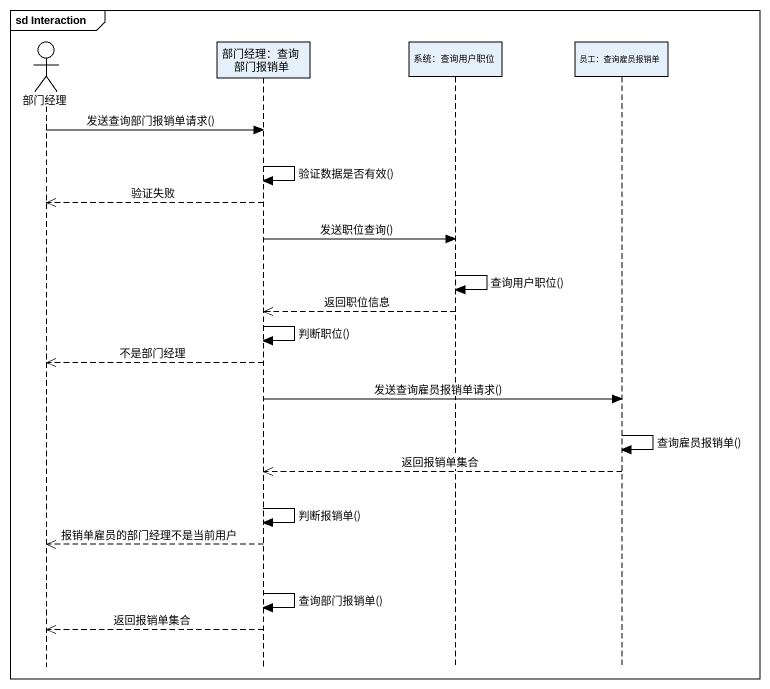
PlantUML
@startuml
mainframe sd Interaction
hide footbox
actor 部门经理
participant "部门经理：查询部门报销单" as 部门经理_查询部门报销单
participant "系统：查询用户职位" as 系统_查询用户职位
participant "员工：查询雇员报销单" as 员工_查询雇员报销单

部门经理 -> 部门经理_查询部门报销单 : 发送查询部门报销单请求()
部门经理_查询部门报销单 -> 部门经理_查询部门报销单 : 验证数据是否有效()
部门经理_查询部门报销单 -->> 部门经理 : 验证失败
部门经理_查询部门报销单 -> 系统_查询用户职位 : 发送职位查询()
系统_查询用户职位 -> 系统_查询用户职位 : 查询用户职位()
系统_查询用户职位 -->> 部门经理_查询部门报销单 : 返回职位信息
部门经理_查询部门报销单 -> 部门经理_查询部门报销单 : 判断职位()
部门经理_查询部门报销单 -->> 部门经理 : 不是部门经理
部门经理_查询部门报销单 -> 员工_查询雇员报销单 : 发送查询雇员报销单请求()
员工_查询雇员报销单 -> 员工_查询雇员报销单 : 查询雇员报销单()
员工_查询雇员报销单 -->> 部门经理_查询部门报销单 : 返回报销单集合
部门经理_查询部门报销单 -> 部门经理_查询部门报销单 : 判断报销单()
部门经理_查询部门报销单 -->> 部门经理 : 报销单雇员的部门经理不是当前用户
部门经理_查询部门报销单 -> 部门经理_查询部门报销单 : 查询部门报销单()
部门经理_查询部门报销单 -->> 部门经理 : 返回报销单集合
@enduml
